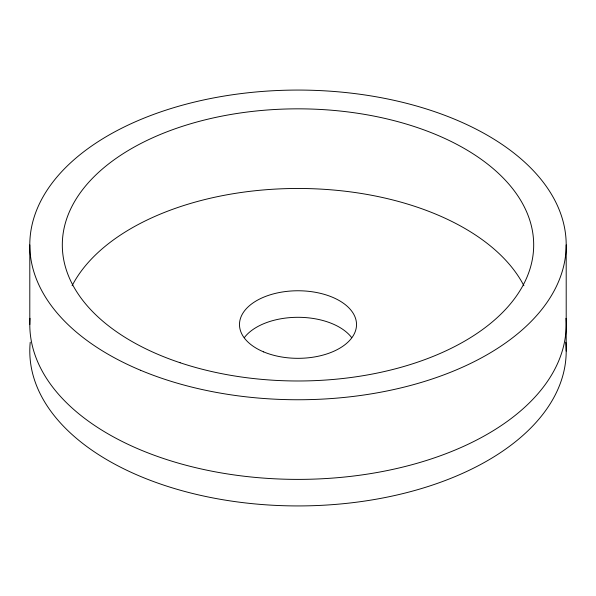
<?xml version="1.0" encoding="UTF-8"?>
<svg xmlns="http://www.w3.org/2000/svg" width="596" height="596" viewBox="0 0 596 596"><rect width="100%" height="100%" fill="white"/><g stroke="black" fill="none" stroke-linecap="round" stroke-linejoin="round"><path stroke-width="0.89" d="M566.2 244.911L566.2 351.089M29.8 244.911L29.8 324.544M565.984 318.316A268.2 154.841 0 0 1 298 479.385A268.2 154.841 0 0 1 30.016 318.316M72.094 285.745A235.688 136.074 0 0 1 298 188.47A235.688 136.074 0 0 1 523.906 285.745M565.76 342.193A268.2 154.841 0 0 1 298 505.93A268.2 154.841 0 0 1 30.24 342.193M244.3 337.671A58.52 33.786 0 0 1 298 317.303A58.52 33.786 0 0 1 351.7 337.671M140.626 370.295A268.2 154.841 0 0 0 564.762 260.906A268.2 154.841 0 0 0 188.604 103.533A268.2 154.841 0 0 0 140.626 370.295M180.156 362.755A235.688 136.074 0 0 0 533.688 244.911A235.688 136.074 0 0 0 180.156 127.067A235.688 136.074 0 0 0 180.156 362.755M263.663 351.901A58.52 33.786 0 0 0 356.207 328.031A58.52 33.786 0 0 0 274.13 293.701A58.52 33.786 0 0 0 263.663 351.901"/></g></svg>
